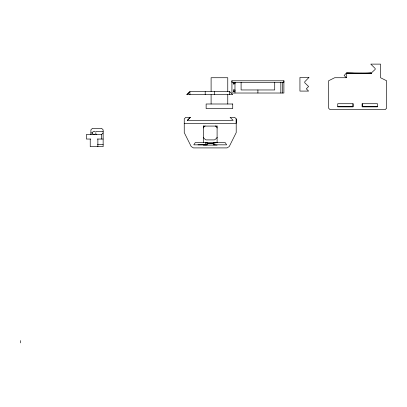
<?xml version="1.0" encoding="UTF-8"?>
<svg xmlns="http://www.w3.org/2000/svg" width="407" height="407" viewBox="0 0 407 407"><rect width="100%" height="100%" fill="white"/><g stroke="black" fill="none" stroke-linecap="round" stroke-linejoin="round"><path stroke-width="0.61" d="M231.924 80.79L231.924 82.321L283.893 82.321L283.893 80.79L231.924 80.79L231.924 93.02L283.893 93.02L283.893 80.79M234.976 93.005L234.976 82.306L234.981 83.847L233.45 83.847M236.208 118.864L236.208 132.621L229.253 146.535L227.04 147.904L193.411 147.904L191.198 146.535L184.244 132.621L184.244 118.864L185.77 117.333L190.354 117.333L187.301 120.401L233.155 120.391L230.097 117.333L234.681 117.333L236.208 118.864L236.202 123.306L184.244 123.306M257.906 93.005L257.906 89.962M280.83 93.005L280.83 82.306M353.022 103.719L353.022 106.776L337.739 106.776L337.739 103.719L353.022 103.719L353.022 106.787L337.739 106.776M362.194 103.719L362.194 106.776L377.477 106.776L377.477 103.719L362.194 103.719L362.194 106.787L377.477 106.776M214.81 144.816L214.82 142.542L225.152 142.552L226.679 144.846L213.283 144.811L213.288 142.536L214.82 142.542M213.283 143.32L213.288 142.536M93.534 134.549C90.471 133.496 93.936 129.36 95.711 132.163L96.82 131.4L103.139 131.4M103.083 132.992L101.613 134.458M369.424 73.428L371.153 73.148L346.403 73.148L344.113 75.478L346.403 77.732L346.403 73.148L371.153 73.148L375.188 69.394L375.188 68.493L370.777 64.118L380.535 64.118L380.535 77.732L386.65 80.79L386.65 108.165L385.124 109.692L330.097 109.692L328.566 108.165L328.566 80.79L334.681 77.732L346.403 77.732M186.864 94.689L189.921 91.631L229.66 91.631L232.718 94.689L186.864 94.689L189.921 91.631L189.921 94.689M187.301 120.391L190.354 117.333M94.404 134.549L95.711 133.689L96.82 134.458M364.469 73.464L371.153 73.148L361.375 73.428L346.403 73.148L371.286 73.428M356.415 73.464L361.375 73.25L361.375 73.596M352.091 73.464L353.322 73.428L346.159 73.402L371.286 73.25M198 144.846L207.168 144.811L207.163 142.552L205.474 142.557L205.479 144.816M207.168 144.811L193.773 144.846L195.304 142.552L216.895 142.552M233.45 89.962L234.981 89.962L234.981 91.489L233.45 91.489M203.347 126.078L217.099 126.078M90.914 132.926L92.287 132.926M90.69 139.041L86.411 139.041L86.411 134.458L101.694 134.458L101.694 139.041M97.415 139.041L103.139 139.041M206.776 143.32L213.675 143.32M207.097 143.737L213.354 143.737M97.512 144.388L103.139 144.388M203.347 145.131L217.104 145.131M346.403 73.148L353.322 73.25L353.322 73.596M346.159 73.402L348.545 73.464M369.424 73.25L369.424 73.596M282.361 82.321L282.361 93.02M274.72 82.321L274.72 89.962L241.097 89.962L241.097 82.321M233.45 82.321L233.45 84.208M233.45 89.871L233.45 91.758M229.66 91.631L229.66 94.689M227.762 91.489L227.762 77.732L211.101 77.732L211.101 91.489M227.762 94.617L227.762 103.999M217.099 125.956L217.104 142.592M214.377 91.631L214.377 94.689M211.101 94.617L211.101 103.999M205.204 91.631L205.204 94.689M203.347 125.956L203.347 142.592M97.873 139.041L97.873 146.683M90.914 134.763L90.914 129.869L92.44 128.342L101.613 128.342L103.139 129.869L103.139 146.683L90.232 146.683L90.232 139.041M20.35 340.588L20.35 342.882M217.216 137.286A8.405 8.405 0 0 1 214.428 139.901L206.023 139.901A8.405 8.405 0 0 1 203.235 137.286M203.235 127.951A8.405 8.405 0 0 1 205.108 125.951M215.344 125.951A8.405 8.405 0 0 1 217.216 127.951M308.933 77.472L304.751 81.771L304.751 82.748L308.608 86.503L306.313 88.833L308.608 91.087L299.939 91.087L299.939 77.472L308.933 77.472M232.728 103.999L206.135 103.999L206.135 108.583L232.728 108.583L232.728 103.999"/></g></svg>
